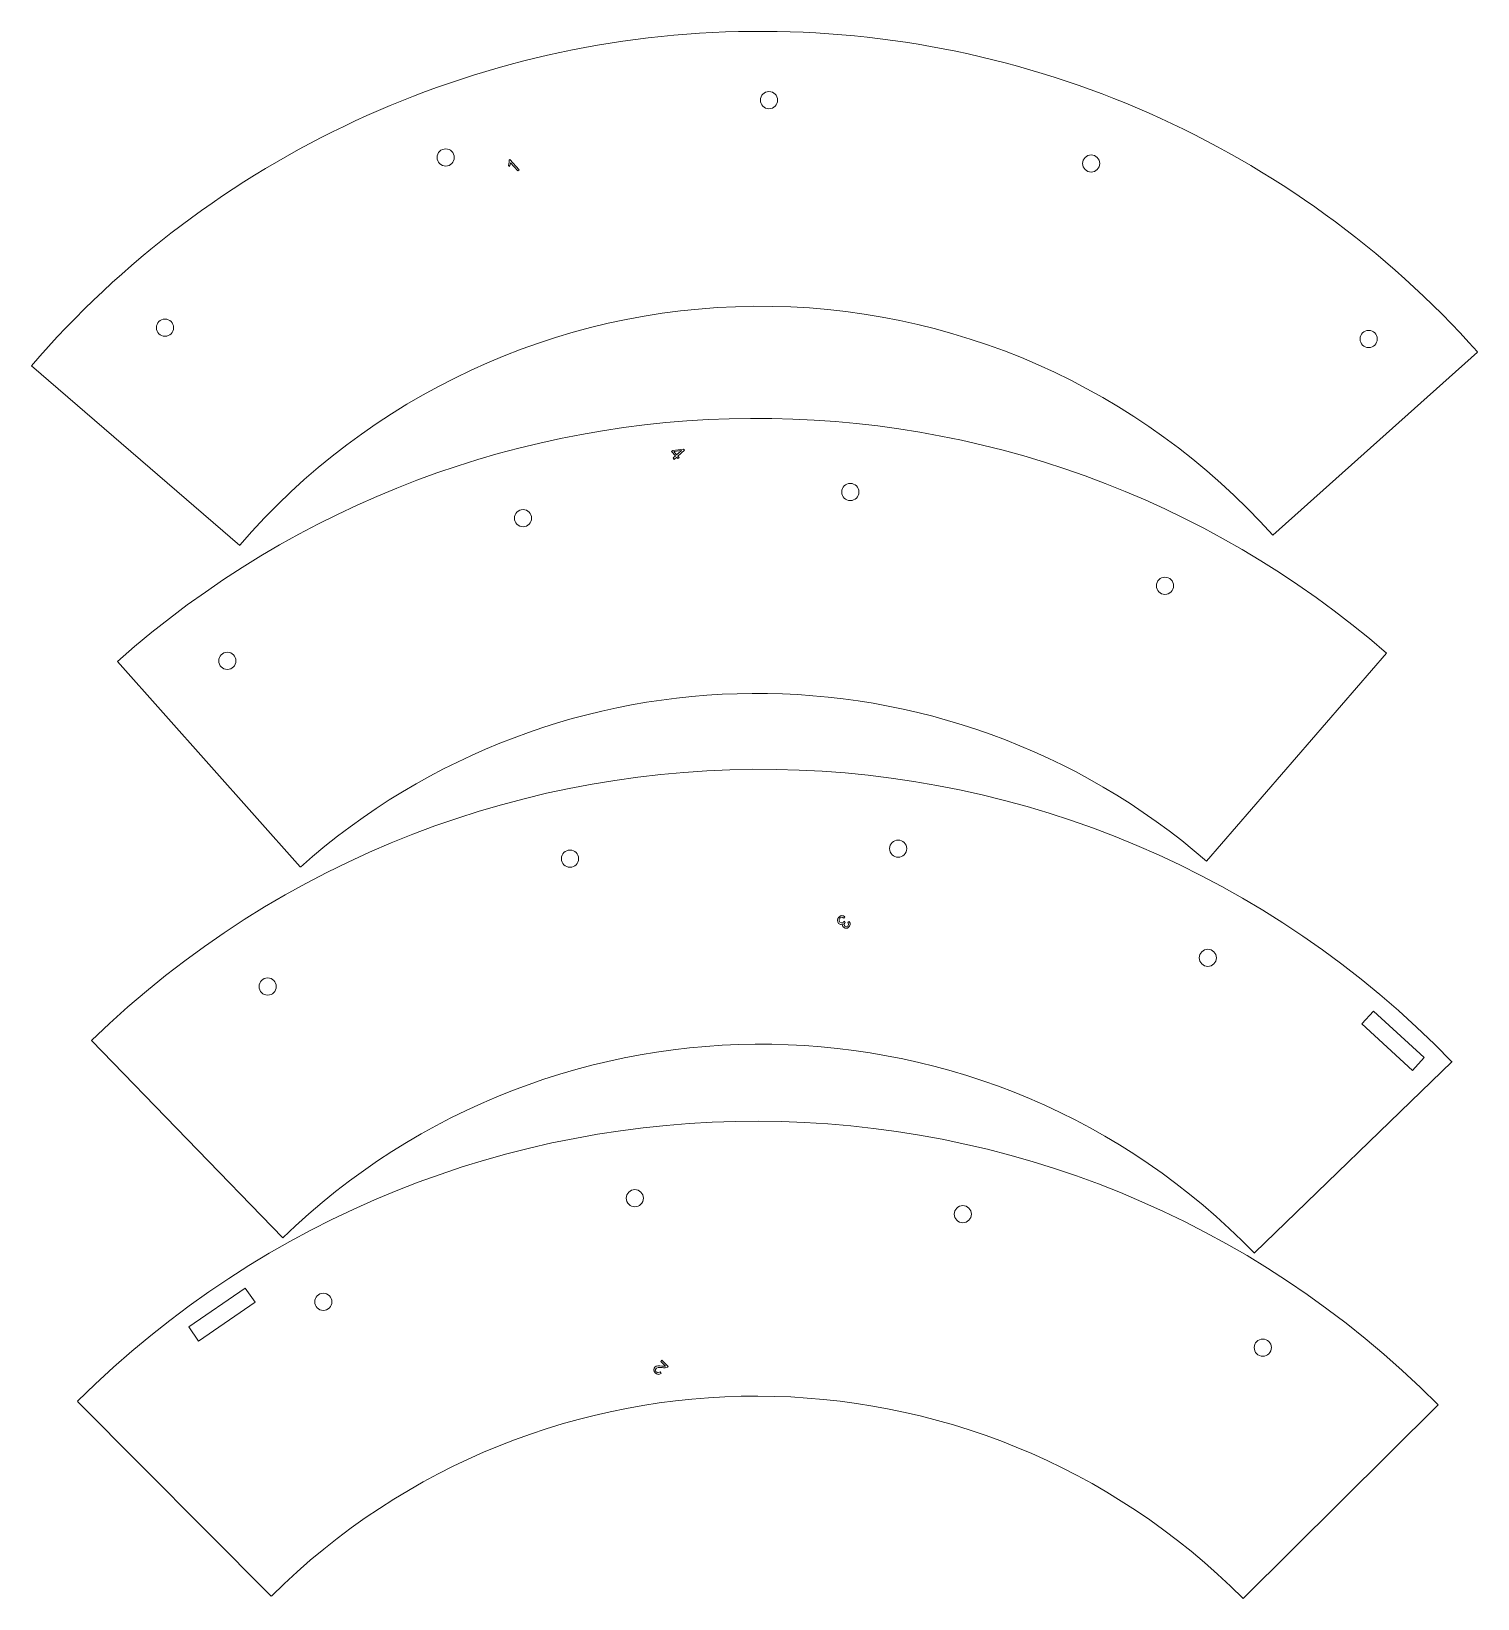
# Model space of a CAD drawing. Header units: inches. Extents: x 0 to 21, y 0 to 22.8.
import ezdxf

# ---------------------------------------------------------------- set-up
doc = ezdxf.new("R2010")
doc.units = ezdxf.units.IN
doc.header["$MEASUREMENT"] = 0
doc.layers.add('cut', color=6, linetype='Continuous', lineweight=0)
doc.layers.add('etch', color=1, linetype='Continuous', lineweight=0)

msp = doc.modelspace()

# ---------------------------------------------------------------- linework, layer by layer
at = {"layer": 'cut'}
for p, q in [((18.065, 15.472), (21.046, 18.139)), ((3.035, 15.325), (0, 17.936)), ((19.721, 13.757), (17.1, 10.731)), ((3.912, 10.647), (1.255, 13.636)), ((19.362, 8.365), (19.532, 8.548)), ((20.266, 7.872), (19.532, 8.548)), ((20.097, 7.687), (19.362, 8.365)), ((3.658, 5.248), (0.874, 8.12)), ((17.801, 5.03), (20.673, 7.814)), ((20.097, 7.687), (20.266, 7.872)), ((3.112, 4.52), (2.29, 3.954)), ((3.255, 4.315), (3.112, 4.52)), ((3.255, 4.315), (2.431, 3.748)), ((2.431, 3.748), (2.29, 3.954)), ((0.671, 2.871), (3.492, 0.035)), ((20.47, 2.821), (17.634, 0))]:
    msp.add_line(p, q, dxfattribs=at)
for centre in [(10.734, 21.804), (6.03, 20.97), (15.422, 20.882), (1.944, 18.493), (19.46, 18.329), (11.917, 16.102), (7.155, 15.721), (16.496, 14.738), (2.852, 13.645), (12.614, 10.913), (7.839, 10.767), (17.12, 9.324), (3.439, 8.906), (8.782, 5.826), (13.554, 5.594), (4.248, 4.319), (17.919, 3.653)]:
    msp.add_circle(centre, 0.125, dxfattribs=at)
for centre, radius, start, end in [((10.612, 8.805), 14, 41.8163, 139.2887), ((10.612, 8.805), 10, 41.8163, 139.2887), ((10.557, 3.174), 14, 49.1118, 131.6394), ((10.557, 3.174), 9.997, 49.1118, 131.6394), ((10.618, -1.932), 14, 44.1052, 134.1052), ((10.618, -1.932), 10, 44.1052, 134.1052), ((10.546, -7.053), 14, 44.8569, 134.8569), ((10.546, -7.053), 10, 44.8569, 134.8569)]:
    msp.add_arc(centre, radius, start, end, dxfattribs=at)
at = {"layer": 'etch', "color": 1, "lineweight": 0}
for p, q in [((6.949, 20.88), (6.941, 20.854)), ((6.941, 20.854), (6.957, 20.836)), ((6.953, 20.897), (6.949, 20.88)), ((6.964, 20.941), (6.952, 20.931)), ((6.952, 20.931), (6.953, 20.924)), ((6.953, 20.924), (6.953, 20.897)), ((6.957, 20.836), (6.958, 20.84)), ((6.958, 20.84), (6.968, 20.865)), ((7.098, 20.792), (6.964, 20.941)), ((6.968, 20.865), (6.97, 20.867)), ((6.97, 20.867), (6.974, 20.892)), ((6.974, 20.892), (7.079, 20.775)), ((7.079, 20.775), (7.098, 20.792)), ((9.334, 16.707), (9.317, 16.692)), ((9.317, 16.692), (9.374, 16.628)), ((9.492, 16.725), (9.334, 16.707)), ((9.35, 16.689), (9.459, 16.704)), ((9.39, 16.643), (9.35, 16.689)), ((9.459, 16.704), (9.39, 16.643)), ((9.408, 16.623), (9.506, 16.711)), ((9.506, 16.711), (9.492, 16.725)), ((9.374, 16.628), (9.338, 16.597)), ((9.338, 16.597), (9.356, 16.577)), ((9.356, 16.577), (9.391, 16.609)), ((9.391, 16.609), (9.408, 16.59)), ((9.425, 16.604), (9.408, 16.623)), ((9.408, 16.59), (9.425, 16.604)), ((11.735, 9.895), (11.731, 9.872)), ((11.731, 9.872), (11.735, 9.848)), ((11.751, 9.916), (11.735, 9.895)), ((11.735, 9.848), (11.747, 9.826)), ((11.747, 9.826), (11.755, 9.821)), ((11.753, 9.918), (11.751, 9.916)), ((11.774, 9.933), (11.753, 9.918)), ((11.753, 9.874), (11.754, 9.883)), ((11.762, 9.852), (11.753, 9.874)), ((11.754, 9.883), (11.767, 9.903)), ((11.755, 9.821), (11.776, 9.811)), ((11.766, 9.844), (11.762, 9.852)), ((11.788, 9.833), (11.766, 9.844)), ((11.767, 9.903), (11.768, 9.905)), ((11.768, 9.905), (11.791, 9.916)), ((11.794, 9.938), (11.774, 9.933)), ((11.776, 9.811), (11.785, 9.81)), ((11.785, 9.81), (11.809, 9.817)), ((11.794, 9.833), (11.788, 9.833)), ((11.791, 9.916), (11.798, 9.914)), ((11.818, 9.934), (11.794, 9.938)), ((11.816, 9.841), (11.794, 9.833)), ((11.798, 9.914), (11.823, 9.903)), ((11.807, 9.816), (11.806, 9.792)), ((11.809, 9.817), (11.807, 9.816)), ((11.82, 9.845), (11.816, 9.841)), ((11.837, 9.922), (11.818, 9.934)), ((11.832, 9.859), (11.82, 9.845)), ((11.823, 9.903), (11.837, 9.922)), ((11.827, 9.813), (11.828, 9.817)), ((11.832, 9.79), (11.827, 9.813)), ((11.828, 9.817), (11.841, 9.838)), ((11.844, 9.84), (11.832, 9.859)), ((11.841, 9.838), (11.844, 9.84)), ((11.892, 9.809), (11.88, 9.786)), ((11.902, 9.852), (11.882, 9.838)), ((11.882, 9.838), (11.885, 9.833)), ((11.885, 9.833), (11.892, 9.809)), ((11.892, 9.809), (11.892, 9.809)), ((11.913, 9.827), (11.902, 9.852)), ((11.907, 9.787), (11.915, 9.81)), ((11.915, 9.81), (11.913, 9.827)), ((11.806, 9.792), (11.816, 9.769)), ((11.816, 9.769), (11.818, 9.768)), ((11.818, 9.768), (11.84, 9.756)), ((11.836, 9.786), (11.832, 9.79)), ((11.859, 9.777), (11.836, 9.786)), ((11.84, 9.756), (11.844, 9.755)), ((11.844, 9.755), (11.87, 9.757)), ((11.88, 9.786), (11.859, 9.777)), ((11.87, 9.757), (11.874, 9.758)), ((11.874, 9.758), (11.895, 9.774)), ((11.88, 9.786), (11.88, 9.786)), ((11.895, 9.774), (11.907, 9.787)), ((9.176, 3.469), (9.159, 3.453)), ((9.159, 3.453), (9.228, 3.384)), ((9.269, 3.376), (9.176, 3.469)), ((9.061, 3.352), (9.056, 3.328)), ((9.056, 3.328), (9.062, 3.305)), ((9.073, 3.367), (9.061, 3.352)), ((9.062, 3.305), (9.077, 3.284)), ((9.093, 3.381), (9.073, 3.367)), ((9.077, 3.284), (9.097, 3.27)), ((9.08, 3.326), (9.09, 3.35)), ((9.08, 3.324), (9.08, 3.326)), ((9.089, 3.301), (9.08, 3.324)), ((9.091, 3.298), (9.089, 3.301)), ((9.09, 3.35), (9.096, 3.353)), ((9.114, 3.287), (9.091, 3.298)), ((9.118, 3.387), (9.093, 3.381)), ((9.096, 3.353), (9.12, 3.363)), ((9.097, 3.27), (9.119, 3.262)), ((9.121, 3.285), (9.114, 3.287)), ((9.121, 3.387), (9.118, 3.387)), ((9.119, 3.262), (9.141, 3.266)), ((9.12, 3.363), (9.125, 3.363)), ((9.144, 3.387), (9.121, 3.387)), ((9.143, 3.294), (9.121, 3.285)), ((9.125, 3.363), (9.149, 3.364)), ((9.141, 3.266), (9.164, 3.278)), ((9.148, 3.298), (9.143, 3.294)), ((9.173, 3.385), (9.144, 3.387)), ((9.164, 3.278), (9.148, 3.298)), ((9.149, 3.364), (9.18, 3.361)), ((9.204, 3.382), (9.173, 3.385)), ((9.173, 3.385), (9.173, 3.385)), ((9.18, 3.361), (9.201, 3.36)), ((9.201, 3.36), (9.224, 3.36)), ((9.212, 3.382), (9.204, 3.382)), ((9.228, 3.384), (9.212, 3.382)), ((9.224, 3.36), (9.231, 3.361)), ((9.231, 3.361), (9.256, 3.367)), ((9.256, 3.367), (9.269, 3.376))]:
    msp.add_line(p, q, dxfattribs=at)

doc.saveas('drawing.dxf')
